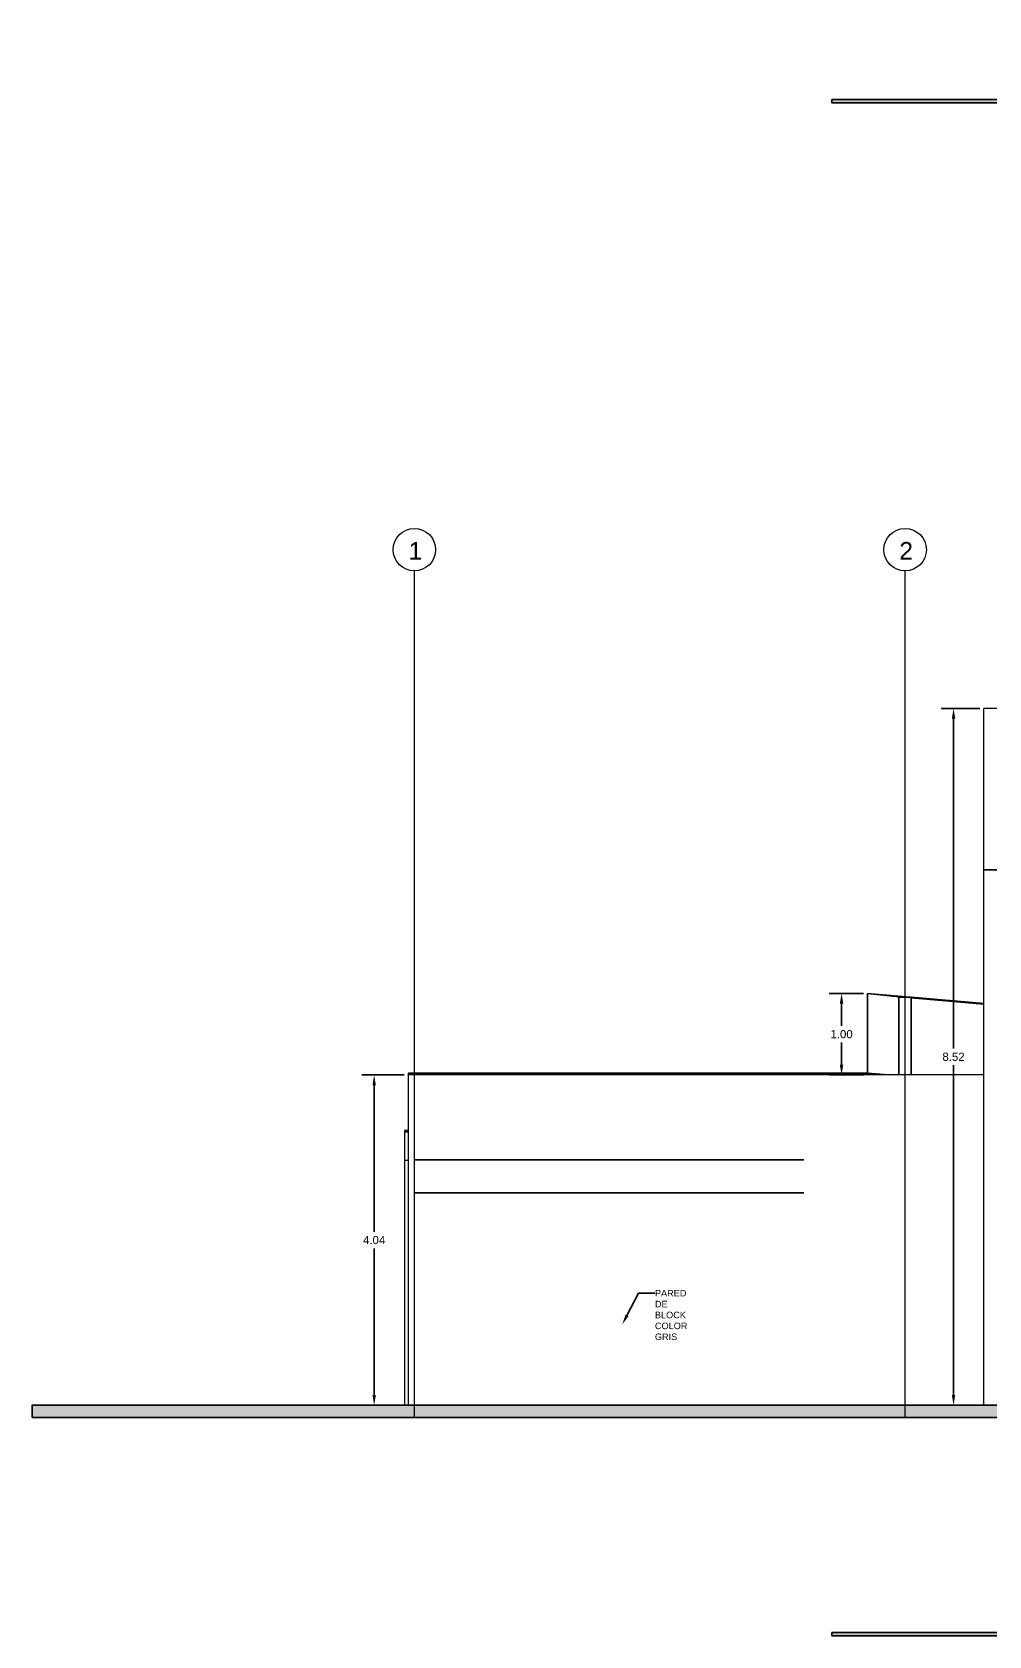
# Model space of a CAD drawing. Header units: inches. Extents: x -6 to 158, y 10 to 161.
# Drawn here: x 7.44 to 19.14, y 10.41 to 30.03 of the extents above; entities that cross this region are included whole.
import ezdxf
from ezdxf import colors
from ezdxf.entities.mleader import LeaderData, LeaderLine
from ezdxf.math import Vec2, Vec3

# ---------------------------------------------------------------- set-up
doc = ezdxf.new("R2010")
doc.units = ezdxf.units.IN
doc.header["$MEASUREMENT"] = 0
doc.linetypes.add('DASHED2', pattern=[9.525, 6.35, -3.175])
doc.linetypes.add('Grid Line', pattern=[22.225, 12.7, -3.175, 3.175, -3.175])
for name, color, linetype in [('10 HATCH 2', 9, 'Continuous'), ('2', 2, 'Continuous'), ('2 Ejes 2', 2, 'Continuous'), ('4 Paredes', 5, 'Continuous'), ('6', 6, 'Continuous'), ('Dim', 2, 'Continuous'), ('Proy', 1, 'DASHED2'), ('TEXTO', 2, 'Continuous')]:
    doc.layers.add(name, color=color, linetype=linetype)
for name, color, linetype, lineweight in [('A-COLS', 3, 'Continuous', 9), ('A-DOOR', 2, 'Continuous', 9), ('A-FLOR', 5, 'Continuous', 9), ('A-WALL', 5, 'Continuous', 9), ('S-GRID', 1, 'Continuous', 9), ('S-GRID-IDEN', 1, 'Continuous', 9)]:
    doc.layers.add(name, color=color, linetype=linetype, lineweight=lineweight)
doc.styles.add('Arial', font='arial.ttf', dxfattribs={"height": 250})
doc.styles.add('Arial_1', font='arial.ttf', dxfattribs={"height": 450})
doc.styles.add('style1', font='micross.ttf')
doc.dimstyles.new('1-50', dxfattribs={"dimscale": 0.05, "dimtxt": 2, "dimasz": 2.5, "dimexe": 3, "dimexo": 1, "dimgap": 1, "dimtad": 0, "dimtih": 1, "dimtoh": 1, "dimzin": 1, "dimdsep": 46, "dimtxsty": 'style1', "dimcen": 2.5, "dimclrd": 124, "dimclre": 124, "dimclrt": 1, "dimadec": 0, "dimazin": 0, "dimtfac": 1, "dimtmove": 2, "dimatfit": 3, "dimfxl": 1, "dimtolj": 1, "dimtzin": 0, "dimlwd": -1, "dimlwe": -1, "dimarcsym": 0})

# ---------------------------------------------------------------- blocks, each defined once
blk = doc.blocks.new('Vision Panel - 800-858823-Section 2')
at = {"layer": 'A-DOOR'}
for p, q in [((-13965, 3340), (-13964, 3340)), ((-13965, 3340), (-13965, 2840)), ((-13964, 3359), (-13964, 3340)), ((-13961, 3359), (-13964, 3359)), ((-13919, 3340), (-13964, 3340)), ((-13964, 3340), (-13964, 2840)), ((-13919, 3339), (-13964, 3339)), ((-13961, 3340), (-13961, 3359)), ((-13960, 3359), (-13961, 3359)), ((-13960, 3340), (-13960, 3359)), ((-13959, 3359), (-13960, 3359)), ((-13959, 3359), (-13959, 3340)), ((-13950, 3359), (-13959, 3359)), ((-13935, 3359), (-13950, 3359)), ((-13935, 3359), (-13935, 3340)), ((-13928, 3359), (-13935, 3359)), ((-13928, 3359), (-13928, 3340)), ((-13926, 3359), (-13928, 3359)), ((-13926, 3359), (-13926, 3340)), ((-13921, 3359), (-13926, 3359)), ((-13921, 3359), (-13921, 3340)), ((-13920, 3359), (-13921, 3359)), ((-13920, 3359), (-13920, 3340)), ((-13919, 3359), (-13920, 3359)), ((-13964, 2997), (-13919, 2997)), ((-13964, 2840), (-13965, 2840)), ((-13964, 2840), (-13964, 0))]:
    blk.add_line(p, q, dxfattribs=at)
blk = doc.blocks.new('Grid - M_Grid Head - Circle-10837-Section 2')
at = {"layer": 'S-GRID-IDEN'}
blk.add_circle((-13844, 10530), 325, dxfattribs=at)
blk = doc.blocks.new('*D477')
at = {"layer": 'Defpoints', "color": 0, "transparency": 16777216}
for p in [(11.627, 17.272), (12.044, 17.272), (12.044, 13.232)]:
    blk.add_point(p, dxfattribs=at)
at = {"layer": 'Dim', "color": 124, "transparency": 16777216}
for p, q in [((11.994, 17.272), (11.477, 17.272)), ((11.627, 17.147), (11.627, 15.354)), ((11.627, 13.357), (11.627, 15.151)), ((11.994, 13.232), (11.477, 13.232))]:
    blk.add_line(p, q, dxfattribs=at)
for points in [[(11.607, 17.147), (11.648, 17.147), (11.627, 17.272)], [(11.607, 13.357), (11.648, 13.357), (11.627, 13.232)]]:
    blk.add_solid(points, dxfattribs=at)
at = {"layer": 'Dim', "color": 1, "transparency": 16777216, "insert": (11.627, 15.252), "char_height": 0.1, "attachment_point": 5, "style": 'style1'}
blk.add_mtext('\\A1;4.04', dxfattribs=at)
blk = doc.blocks.new('*D478')
at = {"layer": 'Defpoints', "color": 0, "transparency": 16777216}
for p in [(19.083, 21.756), (18.711, 13.232), (19.083, 13.232)]:
    blk.add_point(p, dxfattribs=at)
at = {"layer": 'Dim', "color": 124, "transparency": 16777216}
for p, q in [((19.033, 21.756), (18.561, 21.756)), ((18.711, 21.631), (18.711, 17.596)), ((18.711, 13.357), (18.711, 17.392)), ((19.033, 13.232), (18.561, 13.232))]:
    blk.add_line(p, q, dxfattribs=at)
for points in [[(18.69, 21.631), (18.732, 21.631), (18.711, 21.756)], [(18.69, 13.357), (18.732, 13.357), (18.711, 13.232)]]:
    blk.add_solid(points, dxfattribs=at)
at = {"layer": 'Dim', "color": 1, "transparency": 16777216, "insert": (18.711, 17.494), "char_height": 0.1, "attachment_point": 5, "style": 'style1'}
blk.add_mtext('\\A1;8.52', dxfattribs=at)
blk = doc.blocks.new('*D565')
at = {"layer": 'Defpoints', "color": 0, "transparency": 16777216}
for p in [(17.661, 18.27), (17.342, 17.272), (17.661, 17.272)]:
    blk.add_point(p, dxfattribs=at)
at = {"layer": 'Dim', "color": 124, "transparency": 16777216}
for p, q in [((17.611, 18.27), (17.192, 18.27)), ((17.342, 18.145), (17.342, 17.873)), ((17.342, 17.397), (17.342, 17.669)), ((17.611, 17.272), (17.192, 17.272))]:
    blk.add_line(p, q, dxfattribs=at)
for points in [[(17.321, 18.145), (17.363, 18.145), (17.342, 18.27)], [(17.321, 17.397), (17.363, 17.397), (17.342, 17.272)]]:
    blk.add_solid(points, dxfattribs=at)
at = {"layer": 'Dim', "color": 1, "transparency": 16777216, "insert": (17.342, 17.771), "char_height": 0.1, "attachment_point": 5, "style": 'style1'}
blk.add_mtext('\\A1;1.00', dxfattribs=at)

msp = doc.modelspace()

# ---------------------------------------------------------------- hatches: boundary and pattern name
at = {"layer": '10 HATCH 2'}
h = msp.add_hatch(color=251, dxfattribs=at)
h.dxf.hatch_style = 1
h.paths.add_polyline_path([(40.163, 13.232), (30.663, 13.232), (30.663, 13.082), (40.163, 13.082)])
h.paths.add_polyline_path([(30.663, 13.232), (25.913, 13.232), (25.913, 13.082), (30.663, 13.082)])
h.paths.add_polyline_path([(25.913, 13.232), (24.738, 13.232), (24.738, 13.082), (25.913, 13.082)])
h.paths.add_polyline_path([(24.738, 13.232), (22.2, 13.232), (22.2, 13.082), (24.738, 13.082)])
h.paths.add_polyline_path([(22.2, 13.232), (7.445, 13.232), (7.445, 13.082), (22.2, 13.082)])
h.paths.add_polyline_path([(44.943, 13.232), (40.163, 13.232), (40.163, 13.082), (45.011, 13.082, -0.21525)])
h.paths.add_polyline_path([(51.694, 13.232), (45.343, 13.232, -0.21525), (45.276, 13.082), (51.694, 13.082)])
h.paths.add_polyline_path([(44.055, 12.897), (44.77, 12.897), (44.77, 13.206), (44.055, 13.206)], flags=9)
at = {"layer": '6'}
h = msp.add_hatch(color=256, dxfattribs=at)
h.dxf.hatch_style = 1
h.paths.add_polyline_path([(17.224, 29.203), (17.224, 29.161), (36.567, 29.161), (36.567, 29.203)])
h = msp.add_hatch(color=256, dxfattribs=at)
h.dxf.hatch_style = 1
h.paths.add_polyline_path([(17.224, 10.453), (17.224, 10.411), (36.567, 10.411), (36.567, 10.453)])

# ---------------------------------------------------------------- linework, layer by layer
for p, q in [((17.224, 29.203), (36.567, 29.203)), ((17.224, 10.453), (36.567, 10.453))]:
    msp.add_line(p, q)
at = {"layer": '2'}
for p, q in [((17.661, 18.27), (18.081, 18.225)), ((18.172, 18.225), (17.661, 18.27)), ((17.661, 18.27), (17.661, 17.294)), ((18.044, 17.272), (18.044, 18.225)), ((18.044, 18.225), (18.194, 18.225)), ((18.194, 18.225), (18.194, 17.272)), ((19.083, 18.146), (18.194, 18.223)), ((18.194, 18.219), (19.083, 18.142)), ((19.083, 18.14), (18.194, 18.217)), ((12.047, 17.272), (12.047, 17.294)), ((17.661, 17.294), (12.047, 17.294)), ((17.661, 17.294), (17.91, 17.272))]:
    msp.add_line(p, q, dxfattribs=at)
at = {"layer": '6'}
for points in [[(17.224, 29.203), (36.567, 29.203), (36.567, 29.161), (17.224, 29.161)], [(7.445, 13.082), (51.694, 13.082), (51.694, 13.232), (7.445, 13.232)], [(17.224, 10.453), (36.567, 10.453), (36.567, 10.411), (17.224, 10.411)]]:
    msp.add_lwpolyline(points, close=True, dxfattribs=at)
at = {"layer": 'A-COLS'}
for p in [(19.083, 13.232), (19.387, 21.756)]:
    msp.add_line(p, (19.083, 21.756), dxfattribs=at)
at = {"layer": 'A-FLOR'}
for p, q in [((7.445, 13.232), (7.445, 13.082)), ((7.445, 13.232), (51.694, 13.232)), ((51.694, 13.082), (7.445, 13.082))]:
    msp.add_line(p, q, dxfattribs=at)
at = {"layer": 'A-WALL'}
for p, q in [((12.044, 17.272), (12.044, 13.232)), ((19.081, 17.272), (12.044, 17.272))]:
    msp.add_line(p, q, dxfattribs=at)
at = {"layer": 'Proy', "color": 253, "ltscale": 0.75}
for p, q in [((19.083, 19.782), (44.943, 19.782)), ((12.119, 16.232), (44.943, 16.232)), ((12.119, 15.832), (40.963, 15.832))]:
    msp.add_line(p, q, dxfattribs=at)
at = {"layer": 'Proy', "ltscale": 0.75}
msp.add_line((12.119, 13.232), (44.943, 13.232), dxfattribs=at)
at = {"layer": 'S-GRID', "color": 253, "linetype": 'Grid Line'}
for p, q in [((12.119, 13.082), (12.119, 23.438)), ((18.119, 13.082), (18.119, 23.438))]:
    msp.add_line(p, q, dxfattribs=at)

# ---------------------------------------------------------------- block references
at = {"layer": 'A-DOOR', "xscale": 0.001, "yscale": 0.001, "zscale": 0.001}
msp.add_blockref('Vision Panel - 800-858823-Section 2', (25.963, 13.232), dxfattribs=at)
at = {"layer": 'S-GRID-IDEN', "color": 253, "xscale": 0.0008000000000000003, "yscale": 0.0008000000000000003, "zscale": 0.0008000000000000003}
for p in [(23.194, 15.273), (29.194, 15.273)]:
    msp.add_blockref('Grid - M_Grid Head - Circle-10837-Section 2', p, dxfattribs=at)

# ---------------------------------------------------------------- texts
at = {"layer": '2 Ejes 2', "color": 253, "char_height": 0.216, "width": 0.20395, "attachment_point": 1, "style": 'Arial_1'}
for s, insert in [('1', (12.048, 23.791)), ('2', (18.048, 23.791))]:
    msp.add_mtext(s, dxfattribs=dict(at, insert=insert))
at = {"layer": '4 Paredes', "attachment_point": 3, "line_spacing_factor": 0.941778, "style": 'Arial', "bg_fill": 3, "box_fill_scale": 1.25, "bg_fill_color": 256, "bg_fill_true_color": 13158600, "bg_fill_transparency": 0}
for s, insert, char_height, width in [('SECCION A', (36.567, 29.917), 0.4459, 19.34376), ('FACHADA LAT.IZQUIERDA', (37.017, 11.166), 0.44588, 19.79372)]:
    msp.add_mtext(s, dxfattribs=dict(at, insert=insert, char_height=char_height, width=width))

# ---------------------------------------------------------------- dimensions: what is measured, and where the dimension line sits
at = {"layer": 'Dim'}
for base, p1, p2, picture, middle in [((18.711, 13.232), (19.083, 21.756), (19.083, 13.232), '*D478', (18.711, 17.494)), ((17.342, 17.272), (17.661, 18.27), (17.661, 17.272), '*D565', (17.342, 17.771)), ((11.627, 17.272), (12.044, 13.232), (12.044, 17.272), '*D477', (11.627, 15.252))]:
    dim = msp.add_linear_dim(base=base, p1=p1, p2=p2, angle=90, dimstyle='1-50', override={"dimfxl": 1.25}, dxfattribs=at)
    dim.commit()
    dim.dimension.update_dxf_attribs({"geometry": picture, "text_midpoint": middle})

# ---------------------------------------------------------------- leaders
at = {"layer": 'TEXTO'}
ml = msp.add_multileader_mtext('Standard', dxfattribs=at)
ml.set_content('{\\C3;PARED DE BLOCK COLOR GRIS}', color=256, style='style1')
ml.set_leader_properties(color=1, linetype='ByLayer', lineweight=-1)
ml.build(insert=Vec2(0, 0))
ml.multileader.update_dxf_attribs({"text_right_attachment_type": 2, "dogleg_length": 5, "arrow_head_size": 0.125, "scale": 0.05})
ctx = ml.context
ctx.base_point, ctx.scale, ctx.char_height, ctx.arrow_head_size, ctx.landing_gap_size, ctx.plane_origin = Vec3(15.06, 14.602), 0.05, 0.08, 0.125, 0, Vec3(14.125, 14.94)
ctx.right_attachment = 2
notes = []
notes.append((ctx, [(0, (1, 1, 0), (14.859, 14.602), (1, 0), 0.201, [(0, [(14.66, 14.22)], 0, [])])]))
ctx.mtext.insert, ctx.mtext.width, ctx.mtext.flow_direction = Vec3(15.06, 14.643), 0.91963, 5
for ctx, leaders in notes:
    for number, flags, end, landing, length, lines in leaders:
        leader = LeaderData()
        leader.index, (leader.has_last_leader_line, leader.has_dogleg_vector, leader.attachment_direction) = number, flags
        leader.last_leader_point, leader.dogleg_vector, leader.dogleg_length = Vec3(end), Vec3(landing), length
        for number, points, colour, breaks in lines:
            line = LeaderLine()
            line.index, line.vertices, line.color, line.breaks = number, Vec3.list(points), colors.encode_raw_color(colour), breaks
            leader.lines.append(line)
        ctx.leaders.append(leader)

doc.saveas('drawing.dxf')
